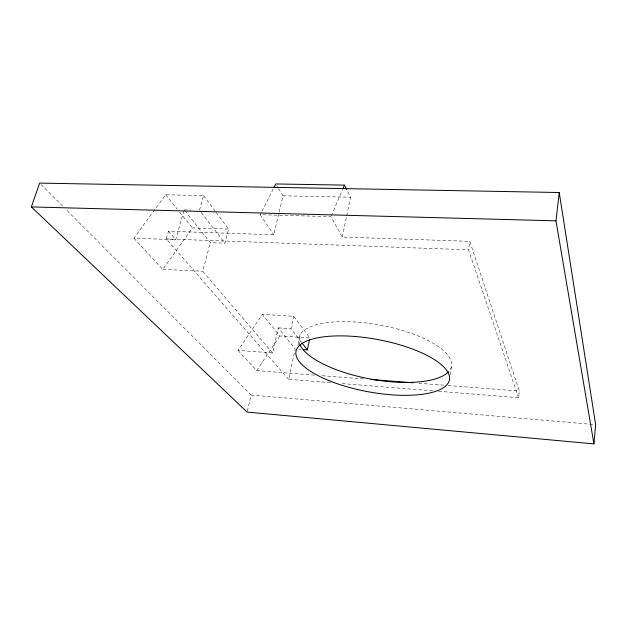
<?xml version="1.0" encoding="UTF-8"?>
<svg xmlns="http://www.w3.org/2000/svg" width="627" height="627" viewBox="0 0 627 627"><rect width="100%" height="100%" fill="white"/><g stroke="black" fill="none" stroke-linecap="round" stroke-linejoin="round"><path stroke-width="0.47" stroke-dasharray="3.13 2.35" d="M438.641 391.295L518.537 397.683L519.344 391.068L469.803 241.332L342.264 237.069L330.923 216.636L260.213 214.724L261.506 212.161M518.537 397.683L468.518 249.82L469.803 241.332M450.147 374.891L451.385 366.701M342.264 237.069L350.556 197.207L347.068 190.294M330.492 382.658L288.6 379.311L295.192 349.067L278.278 327.858L272.58 352.923L238.001 350.438L262.36 314.409L293.679 316.274L309.887 337.977L279.807 335.986L262.36 314.409M297.99 345.163L300.349 334.293M301.485 342.326L290.936 328.666L293.679 316.274M247.383 411.147L251.121 395.049L65.929 209.426M288.6 379.311L166.312 238.926L168.506 231.253L273.733 234.772L278.944 212.914M279.172 211.957L283.028 195.804L278.647 188.688M184.746 210.633L210.288 242.649L224.921 243.19L228.573 229.09L215.759 211.942M272.58 352.923L202.709 271.232L210.288 242.649M199.496 210.272L203.532 195.561L165.614 194.762L155.23 208.979M154.657 209.771L133.88 238.205L175.756 239.726L183.876 210.805M331.299 215.766L342.577 189.495M261.937 211.307L273.145 189.08M238.001 350.438L256.717 370.612L279.807 335.986M133.88 238.205L162.808 269.383L192.442 227.93L228.573 229.09M283.028 195.804L350.556 197.207M184.134 209.873L190.859 210.053M166.312 238.926L468.518 249.82M162.808 269.383L202.709 271.232M278.278 327.858L290.936 328.666M298.93 349.325L300.803 349.458M256.717 370.612L314.339 375.103M322.145 375.706L364.122 378.982M418.797 383.238L444.175 385.213M448.078 385.519L519.344 391.068M342.185 383.591L433.774 390.911M251.121 395.049L595.65 424.683M41.053 184.495L63.162 206.659M168.506 231.253L175.756 239.726M165.614 194.762L177.198 209.081M179.635 212.098L192.442 227.93M201.275 212.569L224.921 243.19M203.532 195.561L215.179 211.158M260.213 214.724L273.733 234.772M276.703 185.529L278.161 187.904M299.518 343.784A77.599 27.376 10.5 0 1 379.225 324.951A77.599 27.376 10.5 0 1 449.324 370.831"/><path stroke-width="0.94" d="M593.934 443.892L595.65 424.683L559.237 192.513L39.666 183.108L31.35 206.918L247.163 412.096L593.934 443.892L555.977 220.837L559.237 192.513M303.609 349.654L307.348 349.913L309.495 339.81M342.953 188.617L344.458 185.114L275.731 183.946L274.007 187.371M31.35 206.918L555.977 220.837M370.957 379.515L412.934 382.783M302.073 343.079L307.348 349.913M344.458 185.114L346.637 189.432M448.673 371.599A77.599 27.376 10.5 0 1 371.035 379.116A77.599 27.376 10.5 0 1 299.863 344.631M328.877 380.589A78.038 26.546 10.5 0 0 449.316 380.354A78.038 26.546 10.5 0 0 339.912 335.884A78.038 26.546 10.5 0 0 328.877 380.589"/></g></svg>
